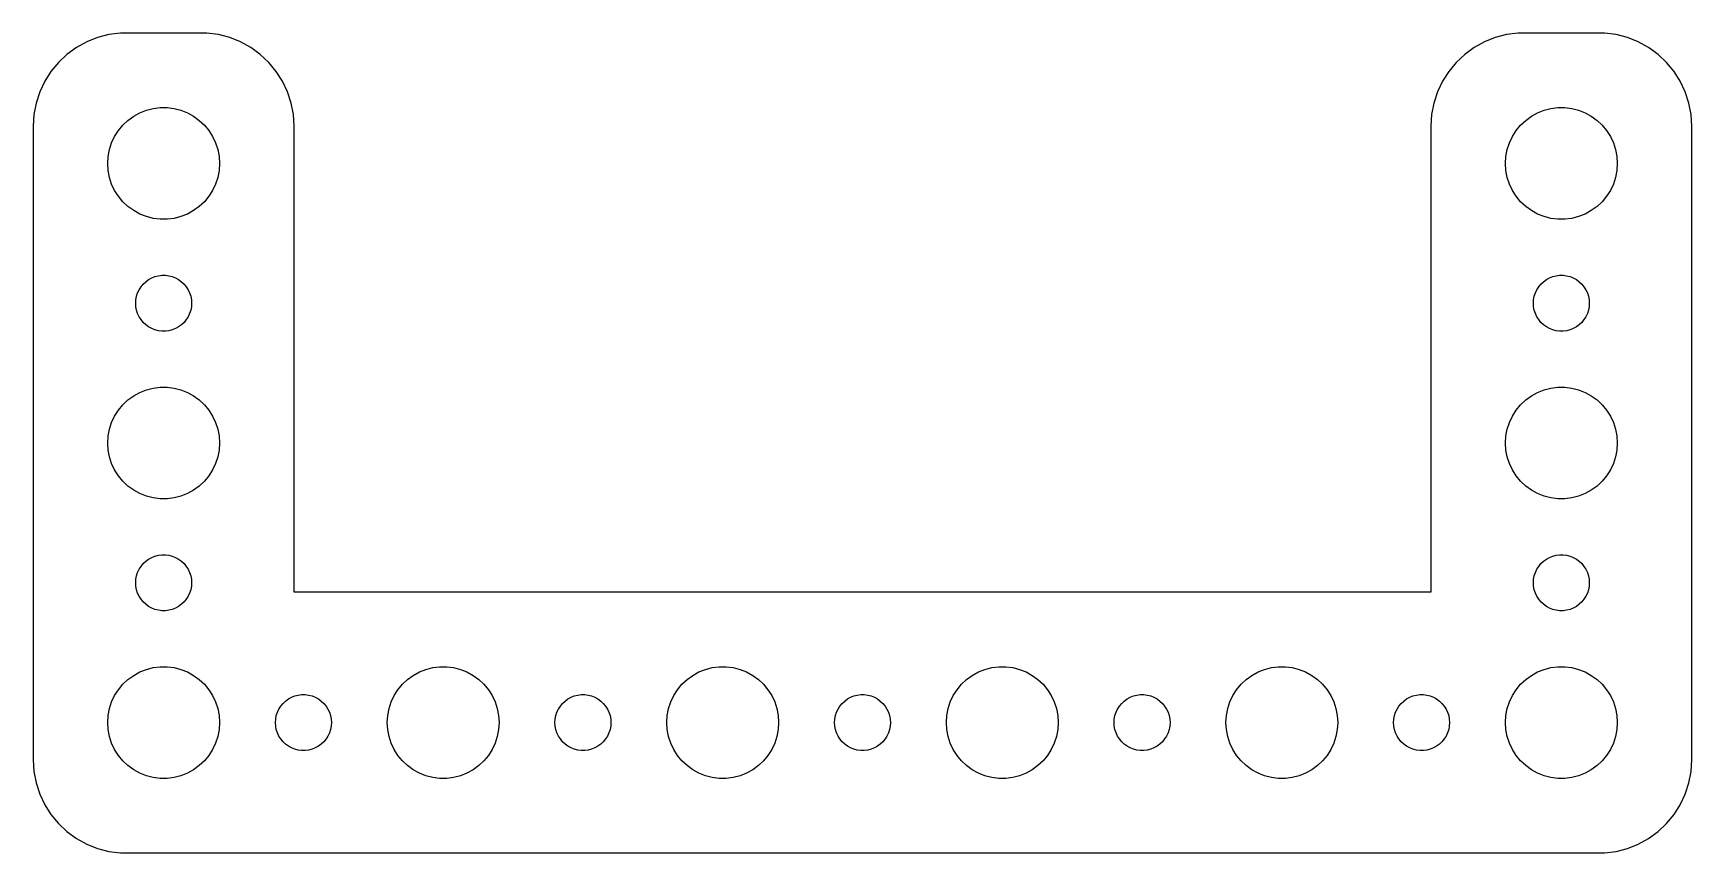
# Model space of a CAD drawing. Header units: metres. Extents: x -44.5 to 44.5, y -22 to 22.
import ezdxf

# ---------------------------------------------------------------- set-up
doc = ezdxf.new("R2010")
doc.units = ezdxf.units.M

msp = doc.modelspace()

# ---------------------------------------------------------------- linework, layer by layer
for p, q in [((-41.6289, 21.5241), (-42.1791, 21.2216)), ((-41.0451, 21.7553), (-41.6289, 21.5241)), ((-40.4369, 21.9114), (-41.0451, 21.7553)), ((-39.8139, 21.9901), (-40.4369, 21.9114)), ((-35.186, 21.9901), (-39.8139, 21.9901)), ((-34.5631, 21.9114), (-35.186, 21.9901)), ((-33.9549, 21.7553), (-34.5631, 21.9114)), ((-33.3711, 21.5241), (-33.9549, 21.7553)), ((-32.8209, 21.2216), (-33.3711, 21.5241)), ((33.3711, 21.5241), (32.8209, 21.2216)), ((33.9549, 21.7553), (33.3711, 21.5241)), ((34.5631, 21.9114), (33.9549, 21.7553)), ((35.186, 21.9901), (34.5631, 21.9114)), ((39.8139, 21.9901), (35.186, 21.9901)), ((40.4369, 21.9114), (39.8139, 21.9901)), ((41.0451, 21.7553), (40.4369, 21.9114)), ((41.6289, 21.5241), (41.0451, 21.7553)), ((42.1791, 21.2216), (41.6289, 21.5241)), ((-42.6871, 20.8526), (-43.1448, 20.4227)), ((-42.1791, 21.2216), (-42.6871, 20.8526)), ((-32.3129, 20.8526), (-32.8209, 21.2216)), ((-31.8551, 20.4227), (-32.3129, 20.8526)), ((32.3129, 20.8526), (31.8551, 20.4227)), ((32.8209, 21.2216), (32.3129, 20.8526)), ((42.6871, 20.8526), (42.1791, 21.2216)), ((43.1448, 20.4227), (42.6871, 20.8526)), ((-43.5451, 19.9389), (-43.8815, 19.4088)), ((-43.1448, 20.4227), (-43.5451, 19.9389)), ((-31.4549, 19.9389), (-31.8551, 20.4227)), ((-31.1185, 19.4088), (-31.4549, 19.9389)), ((31.4549, 19.9389), (31.1185, 19.4088)), ((31.8551, 20.4227), (31.4549, 19.9389)), ((43.5451, 19.9389), (43.1448, 20.4227)), ((43.8815, 19.4088), (43.5451, 19.9389)), ((-44.1489, 18.8406), (-44.3429, 18.2434)), ((-43.8815, 19.4088), (-44.1489, 18.8406)), ((-30.8511, 18.8406), (-31.1185, 19.4088)), ((-30.6571, 18.2434), (-30.8511, 18.8406)), ((30.8511, 18.8406), (30.6571, 18.2434)), ((31.1185, 19.4088), (30.8511, 18.8406)), ((44.1489, 18.8406), (43.8815, 19.4088)), ((44.3429, 18.2434), (44.1489, 18.8406)), ((-44.3429, 18.2434), (-44.4606, 17.6267)), ((-38.7773, 17.7145), (-38.427, 17.8532)), ((-38.427, 17.8532), (-38.0621, 17.9469)), ((-38.0621, 17.9469), (-37.6884, 17.9941)), ((-37.6884, 17.9941), (-37.3116, 17.9941)), ((-37.3116, 17.9941), (-36.9379, 17.9469)), ((-36.9379, 17.9469), (-36.5729, 17.8532)), ((-36.5729, 17.8532), (-36.2227, 17.7145)), ((-30.5394, 17.6267), (-30.6571, 18.2434)), ((30.6571, 18.2434), (30.5394, 17.6267)), ((36.2227, 17.7145), (36.5729, 17.8532)), ((36.5729, 17.8532), (36.9379, 17.9469)), ((36.9379, 17.9469), (37.3116, 17.9941)), ((37.3116, 17.9941), (37.6884, 17.9941)), ((37.6884, 17.9941), (38.0621, 17.9469)), ((38.0621, 17.9469), (38.427, 17.8532)), ((38.427, 17.8532), (38.7773, 17.7145)), ((44.4606, 17.6267), (44.3429, 18.2434)), ((-44.4606, 17.6267), (-44.5, 17)), ((-44.5, 17), (-44.5, -17)), ((-39.927, 16.7634), (-39.6869, 17.0536)), ((-39.6869, 17.0536), (-39.4123, 17.3115)), ((-39.4123, 17.3115), (-39.1075, 17.533)), ((-39.1075, 17.533), (-38.7773, 17.7145)), ((-36.2227, 17.7145), (-35.8925, 17.533)), ((-35.8925, 17.533), (-35.5877, 17.3115)), ((-35.5877, 17.3115), (-35.3131, 17.0536)), ((-35.3131, 17.0536), (-35.0729, 16.7634)), ((-30.5, 17), (-30.5394, 17.6267)), ((-30.5, -8.00986), (-30.5, 17)), ((30.5394, 17.6267), (30.5, 17)), ((30.5, 17), (30.5, -8.00986)), ((35.0729, 16.7634), (35.3131, 17.0536)), ((35.3131, 17.0536), (35.5877, 17.3115)), ((35.5877, 17.3115), (35.8925, 17.533)), ((35.8925, 17.533), (36.2227, 17.7145)), ((38.7773, 17.7145), (39.1075, 17.533)), ((39.1075, 17.533), (39.4123, 17.3115)), ((39.4123, 17.3115), (39.6869, 17.0536)), ((39.6869, 17.0536), (39.927, 16.7634)), ((44.5, 17), (44.4606, 17.6267)), ((44.5, -17), (44.5, 17)), ((-40.4057, 15.7461), (-40.2893, 16.1044)), ((-40.2893, 16.1044), (-40.1289, 16.4453)), ((-40.1289, 16.4453), (-39.927, 16.7634)), ((-35.0729, 16.7634), (-34.8711, 16.4453)), ((-34.8711, 16.4453), (-34.7107, 16.1044)), ((-34.7107, 16.1044), (-34.5942, 15.7461)), ((34.5942, 15.7461), (34.7107, 16.1044)), ((34.7107, 16.1044), (34.8711, 16.4453)), ((34.8711, 16.4453), (35.0729, 16.7634)), ((39.927, 16.7634), (40.1289, 16.4453)), ((40.1289, 16.4453), (40.2893, 16.1044)), ((40.2893, 16.1044), (40.4057, 15.7461)), ((-40.5, 15), (-40.4763, 15.376)), ((-40.4763, 15.376), (-40.4057, 15.7461)), ((-34.5942, 15.7461), (-34.5237, 15.376)), ((-34.5237, 15.376), (-34.5, 15)), ((34.5, 15), (34.5237, 15.376)), ((34.5237, 15.376), (34.5942, 15.7461)), ((40.4057, 15.7461), (40.4763, 15.376)), ((40.4763, 15.376), (40.5, 15)), ((-40.4763, 14.624), (-40.5, 15)), ((-40.4057, 14.2539), (-40.4763, 14.624)), ((-40.2893, 13.8956), (-40.4057, 14.2539)), ((-34.5942, 14.2539), (-34.7107, 13.8956)), ((-34.5237, 14.624), (-34.5942, 14.2539)), ((-34.5, 15), (-34.5237, 14.624)), ((34.5237, 14.624), (34.5, 15)), ((34.5942, 14.2539), (34.5237, 14.624)), ((34.7107, 13.8956), (34.5942, 14.2539)), ((40.4057, 14.2539), (40.2893, 13.8956)), ((40.4763, 14.624), (40.4057, 14.2539)), ((40.5, 15), (40.4763, 14.624)), ((-40.1289, 13.5547), (-40.2893, 13.8956)), ((-39.927, 13.2366), (-40.1289, 13.5547)), ((-34.8711, 13.5547), (-35.0729, 13.2366)), ((-34.7107, 13.8956), (-34.8711, 13.5547)), ((34.8711, 13.5547), (34.7107, 13.8956)), ((35.0729, 13.2366), (34.8711, 13.5547)), ((40.1289, 13.5547), (39.927, 13.2366)), ((40.2893, 13.8956), (40.1289, 13.5547)), ((-39.6869, 12.9464), (-39.927, 13.2366)), ((-39.4123, 12.6884), (-39.6869, 12.9464)), ((-39.1075, 12.467), (-39.4123, 12.6884)), ((-38.7773, 12.2855), (-39.1075, 12.467)), ((-35.8925, 12.467), (-36.2227, 12.2855)), ((-35.5877, 12.6884), (-35.8925, 12.467)), ((-35.3131, 12.9464), (-35.5877, 12.6884)), ((-35.0729, 13.2366), (-35.3131, 12.9464)), ((35.3131, 12.9464), (35.0729, 13.2366)), ((35.5877, 12.6884), (35.3131, 12.9464)), ((35.8925, 12.467), (35.5877, 12.6884)), ((36.2227, 12.2855), (35.8925, 12.467)), ((39.1075, 12.467), (38.7773, 12.2855)), ((39.4123, 12.6884), (39.1075, 12.467)), ((39.6869, 12.9464), (39.4123, 12.6884)), ((39.927, 13.2366), (39.6869, 12.9464)), ((-38.427, 12.1468), (-38.7773, 12.2855)), ((-38.0621, 12.0531), (-38.427, 12.1468)), ((-37.6884, 12.0059), (-38.0621, 12.0531)), ((-37.3116, 12.0059), (-37.6884, 12.0059)), ((-36.9379, 12.0531), (-37.3116, 12.0059)), ((-36.5729, 12.1468), (-36.9379, 12.0531)), ((-36.2227, 12.2855), (-36.5729, 12.1468)), ((36.5729, 12.1468), (36.2227, 12.2855)), ((36.9379, 12.0531), (36.5729, 12.1468)), ((37.3116, 12.0059), (36.9379, 12.0531)), ((37.6884, 12.0059), (37.3116, 12.0059)), ((38.0621, 12.0531), (37.6884, 12.0059)), ((38.427, 12.1468), (38.0621, 12.0531)), ((38.7773, 12.2855), (38.427, 12.1468)), ((-38.1387, 8.85724), (-37.9635, 8.92657)), ((-37.9635, 8.92657), (-37.7811, 8.97342)), ((-37.7811, 8.97342), (-37.5942, 8.99704)), ((-37.5942, 8.99704), (-37.4058, 8.99704)), ((-37.4058, 8.99704), (-37.2189, 8.97342)), ((-37.2189, 8.97342), (-37.0365, 8.92657)), ((-37.0365, 8.92657), (-36.8613, 8.85724)), ((36.8613, 8.85724), (37.0365, 8.92657)), ((37.0365, 8.92657), (37.2189, 8.97342)), ((37.2189, 8.97342), (37.4058, 8.99704)), ((37.4058, 8.99704), (37.5942, 8.99704)), ((37.5942, 8.99704), (37.7811, 8.97342)), ((37.7811, 8.97342), (37.9635, 8.92657)), ((37.9635, 8.92657), (38.1387, 8.85724)), ((-38.9529, 7.87303), (-38.8947, 8.05219)), ((-38.8947, 8.05219), (-38.8145, 8.22263)), ((-38.8145, 8.22263), (-38.7135, 8.38167)), ((-38.7135, 8.38167), (-38.5934, 8.52681)), ((-38.5934, 8.52681), (-38.4561, 8.65576)), ((-38.4561, 8.65576), (-38.3037, 8.76648)), ((-38.3037, 8.76648), (-38.1387, 8.85724)), ((-36.8613, 8.85724), (-36.6963, 8.76648)), ((-36.6963, 8.76648), (-36.5439, 8.65576)), ((-36.5439, 8.65576), (-36.4065, 8.52681)), ((-36.4065, 8.52681), (-36.2865, 8.38167)), ((-36.2865, 8.38167), (-36.1855, 8.22263)), ((-36.1855, 8.22263), (-36.1053, 8.05219)), ((-36.1053, 8.05219), (-36.0471, 7.87303)), ((36.0471, 7.87303), (36.1053, 8.05219)), ((36.1053, 8.05219), (36.1855, 8.22263)), ((36.1855, 8.22263), (36.2865, 8.38167)), ((36.2865, 8.38167), (36.4065, 8.52681)), ((36.4065, 8.52681), (36.5439, 8.65576)), ((36.5439, 8.65576), (36.6963, 8.76648)), ((36.6963, 8.76648), (36.8613, 8.85724)), ((38.1387, 8.85724), (38.3037, 8.76648)), ((38.3037, 8.76648), (38.4561, 8.65576)), ((38.4561, 8.65576), (38.5934, 8.52681)), ((38.5934, 8.52681), (38.7135, 8.38167)), ((38.7135, 8.38167), (38.8145, 8.22263)), ((38.8145, 8.22263), (38.8947, 8.05219)), ((38.8947, 8.05219), (38.9529, 7.87303)), ((-39, 7.5), (-38.9882, 7.68799)), ((-38.9882, 7.312), (-39, 7.5)), ((-38.9882, 7.68799), (-38.9529, 7.87303)), ((-38.9529, 7.12695), (-38.9882, 7.312)), ((-38.8947, 6.9478), (-38.9529, 7.12695)), ((-36.0471, 7.12695), (-36.1053, 6.9478)), ((-36.0471, 7.87303), (-36.0118, 7.68799)), ((-36.0118, 7.312), (-36.0471, 7.12695)), ((-36.0118, 7.68799), (-36, 7.5)), ((-36, 7.5), (-36.0118, 7.312)), ((36, 7.5), (36.0118, 7.68799)), ((36.0118, 7.312), (36, 7.5)), ((36.0118, 7.68799), (36.0471, 7.87303)), ((36.0471, 7.12695), (36.0118, 7.312)), ((36.1053, 6.9478), (36.0471, 7.12695)), ((38.9529, 7.12695), (38.8947, 6.9478)), ((38.9529, 7.87303), (38.9882, 7.68799)), ((38.9882, 7.312), (38.9529, 7.12695)), ((38.9882, 7.68799), (39, 7.5)), ((39, 7.5), (38.9882, 7.312)), ((-38.8145, 6.77736), (-38.8947, 6.9478)), ((-38.7135, 6.61832), (-38.8145, 6.77736)), ((-38.5934, 6.47318), (-38.7135, 6.61832)), ((-38.4561, 6.34422), (-38.5934, 6.47318)), ((-38.3037, 6.23351), (-38.4561, 6.34422)), ((-38.1387, 6.14275), (-38.3037, 6.23351)), ((-36.6963, 6.23351), (-36.8613, 6.14275)), ((-36.5439, 6.34422), (-36.6963, 6.23351)), ((-36.4065, 6.47318), (-36.5439, 6.34422)), ((-36.2865, 6.61832), (-36.4065, 6.47318)), ((-36.1855, 6.77736), (-36.2865, 6.61832)), ((-36.1053, 6.9478), (-36.1855, 6.77736)), ((36.1855, 6.77736), (36.1053, 6.9478)), ((36.2865, 6.61832), (36.1855, 6.77736)), ((36.4065, 6.47318), (36.2865, 6.61832)), ((36.5439, 6.34422), (36.4065, 6.47318)), ((36.6963, 6.23351), (36.5439, 6.34422)), ((36.8613, 6.14275), (36.6963, 6.23351)), ((38.3037, 6.23351), (38.1387, 6.14275)), ((38.4561, 6.34422), (38.3037, 6.23351)), ((38.5934, 6.47318), (38.4561, 6.34422)), ((38.7135, 6.61832), (38.5934, 6.47318)), ((38.8145, 6.77736), (38.7135, 6.61832)), ((38.8947, 6.9478), (38.8145, 6.77736)), ((-37.9635, 6.07341), (-38.1387, 6.14275)), ((-37.7811, 6.02657), (-37.9635, 6.07341)), ((-37.5942, 6.00294), (-37.7811, 6.02657)), ((-37.4058, 6.00294), (-37.5942, 6.00294)), ((-37.2189, 6.02657), (-37.4058, 6.00294)), ((-37.0365, 6.07341), (-37.2189, 6.02657)), ((-36.8613, 6.14275), (-37.0365, 6.07341)), ((37.0365, 6.07341), (36.8613, 6.14275)), ((37.2189, 6.02657), (37.0365, 6.07341)), ((37.4058, 6.00294), (37.2189, 6.02657)), ((37.5942, 6.00294), (37.4058, 6.00294)), ((37.7811, 6.02657), (37.5942, 6.00294)), ((37.9635, 6.07341), (37.7811, 6.02657)), ((38.1387, 6.14275), (37.9635, 6.07341)), ((-39.1075, 2.53297), (-38.7773, 2.71448)), ((-38.7773, 2.71448), (-38.427, 2.85316)), ((-38.427, 2.85316), (-38.0621, 2.94685)), ((-38.0621, 2.94685), (-37.6884, 2.99408)), ((-37.6884, 2.99408), (-37.3116, 2.99408)), ((-37.3116, 2.99408), (-36.9379, 2.94685)), ((-36.9379, 2.94685), (-36.5729, 2.85316)), ((-36.5729, 2.85316), (-36.2227, 2.71448)), ((-36.2227, 2.71448), (-35.8925, 2.53297)), ((35.8925, 2.53297), (36.2227, 2.71448)), ((36.2227, 2.71448), (36.5729, 2.85316)), ((36.5729, 2.85316), (36.9379, 2.94685)), ((36.9379, 2.94685), (37.3116, 2.99408)), ((37.3116, 2.99408), (37.6884, 2.99408)), ((37.6884, 2.99408), (38.0621, 2.94685)), ((38.0621, 2.94685), (38.427, 2.85316)), ((38.427, 2.85316), (38.7773, 2.71448)), ((38.7773, 2.71448), (39.1075, 2.53297)), ((-39.927, 1.76335), (-39.6869, 2.05363)), ((-39.6869, 2.05363), (-39.4123, 2.31154)), ((-39.4123, 2.31154), (-39.1075, 2.53297)), ((-35.8925, 2.53297), (-35.5877, 2.31154)), ((-35.5877, 2.31154), (-35.3131, 2.05363)), ((-35.3131, 2.05363), (-35.0729, 1.76335)), ((35.0729, 1.76335), (35.3131, 2.05363)), ((35.3131, 2.05363), (35.5877, 2.31154)), ((35.5877, 2.31154), (35.8925, 2.53297)), ((39.1075, 2.53297), (39.4123, 2.31154)), ((39.4123, 2.31154), (39.6869, 2.05363)), ((39.6869, 2.05363), (39.927, 1.76335)), ((-40.4057, 0.74606), (-40.2893, 1.10437)), ((-40.2893, 1.10437), (-40.1289, 1.44525)), ((-40.1289, 1.44525), (-39.927, 1.76335)), ((-35.0729, 1.76335), (-34.8711, 1.44525)), ((-34.8711, 1.44525), (-34.7107, 1.10437)), ((-34.7107, 1.10437), (-34.5942, 0.74606)), ((34.5942, 0.74606), (34.7107, 1.10437)), ((34.7107, 1.10437), (34.8711, 1.44525)), ((34.8711, 1.44525), (35.0729, 1.76335)), ((39.927, 1.76335), (40.1289, 1.44525)), ((40.1289, 1.44525), (40.2893, 1.10437)), ((40.2893, 1.10437), (40.4057, 0.74606)), ((-40.5, 0), (-40.4763, 0.37599)), ((-40.4763, -0.37599), (-40.5, 0)), ((-40.4763, 0.37599), (-40.4057, 0.74606)), ((-34.5942, 0.74606), (-34.5237, 0.37599)), ((-34.5237, 0.37599), (-34.5, 0)), ((-34.5, 0), (-34.5237, -0.37599)), ((34.5, 0), (34.5237, 0.37599)), ((34.5237, -0.37599), (34.5, 0)), ((34.5237, 0.37599), (34.5942, 0.74606)), ((40.4057, 0.74606), (40.4763, 0.37599)), ((40.4763, 0.37599), (40.5, 0)), ((40.5, 0), (40.4763, -0.37599)), ((-40.4057, -0.74606), (-40.4763, -0.37599)), ((-40.2893, -1.10437), (-40.4057, -0.74606)), ((-34.5942, -0.74606), (-34.7107, -1.10437)), ((-34.5237, -0.37599), (-34.5942, -0.74606)), ((34.5942, -0.74606), (34.5237, -0.37599)), ((34.7107, -1.10437), (34.5942, -0.74606)), ((40.4057, -0.74606), (40.2893, -1.10437)), ((40.4763, -0.37599), (40.4057, -0.74606)), ((-40.1289, -1.44525), (-40.2893, -1.10437)), ((-39.927, -1.76335), (-40.1289, -1.44525)), ((-39.6869, -2.05363), (-39.927, -1.76335)), ((-35.0729, -1.76335), (-35.3131, -2.05363)), ((-34.8711, -1.44525), (-35.0729, -1.76335)), ((-34.7107, -1.10437), (-34.8711, -1.44525)), ((34.8711, -1.44525), (34.7107, -1.10437)), ((35.0729, -1.76335), (34.8711, -1.44525)), ((35.3131, -2.05363), (35.0729, -1.76335)), ((39.927, -1.76335), (39.6869, -2.05363)), ((40.1289, -1.44525), (39.927, -1.76335)), ((40.2893, -1.10437), (40.1289, -1.44525)), ((-39.4123, -2.31154), (-39.6869, -2.05363)), ((-39.1075, -2.53297), (-39.4123, -2.31154)), ((-38.7773, -2.71448), (-39.1075, -2.53297)), ((-35.8925, -2.53297), (-36.2227, -2.71448)), ((-35.5877, -2.31154), (-35.8925, -2.53297)), ((-35.3131, -2.05363), (-35.5877, -2.31154)), ((35.5877, -2.31154), (35.3131, -2.05363)), ((35.8925, -2.53297), (35.5877, -2.31154)), ((36.2227, -2.71448), (35.8925, -2.53297)), ((39.1075, -2.53297), (38.7773, -2.71448)), ((39.4123, -2.31154), (39.1075, -2.53297)), ((39.6869, -2.05363), (39.4123, -2.31154)), ((-38.427, -2.85316), (-38.7773, -2.71448)), ((-38.0621, -2.94685), (-38.427, -2.85316)), ((-37.6884, -2.99408), (-38.0621, -2.94685)), ((-37.3116, -2.99408), (-37.6884, -2.99408)), ((-36.9379, -2.94685), (-37.3116, -2.99408)), ((-36.5729, -2.85316), (-36.9379, -2.94685)), ((-36.2227, -2.71448), (-36.5729, -2.85316)), ((36.5729, -2.85316), (36.2227, -2.71448)), ((36.9379, -2.94685), (36.5729, -2.85316)), ((37.3116, -2.99408), (36.9379, -2.94685)), ((37.6884, -2.99408), (37.3116, -2.99408)), ((38.0621, -2.94685), (37.6884, -2.99408)), ((38.427, -2.85316), (38.0621, -2.94685)), ((38.7773, -2.71448), (38.427, -2.85316)), ((-38.3037, -6.23351), (-38.1387, -6.14275)), ((-38.1387, -6.14275), (-37.9635, -6.07341)), ((-37.9635, -6.07341), (-37.7811, -6.02657)), ((-37.7811, -6.02657), (-37.5942, -6.00294)), ((-37.5942, -6.00294), (-37.4058, -6.00294)), ((-37.4058, -6.00294), (-37.2189, -6.02657)), ((-37.2189, -6.02657), (-37.0365, -6.07341)), ((-37.0365, -6.07341), (-36.8613, -6.14275)), ((-36.8613, -6.14275), (-36.6963, -6.23351)), ((36.6963, -6.23351), (36.8613, -6.14275)), ((36.8613, -6.14275), (37.0365, -6.07341)), ((37.0365, -6.07341), (37.2189, -6.02657)), ((37.2189, -6.02657), (37.4058, -6.00294)), ((37.4058, -6.00294), (37.5942, -6.00294)), ((37.5942, -6.00294), (37.7811, -6.02657)), ((37.7811, -6.02657), (37.9635, -6.07341)), ((37.9635, -6.07341), (38.1387, -6.14275)), ((38.1387, -6.14275), (38.3037, -6.23351)), ((-38.9529, -7.12695), (-38.8947, -6.9478)), ((-38.8947, -6.9478), (-38.8145, -6.77736)), ((-38.8145, -6.77736), (-38.7135, -6.61832)), ((-38.7135, -6.61832), (-38.5934, -6.47318)), ((-38.5934, -6.47318), (-38.4561, -6.34422)), ((-38.4561, -6.34422), (-38.3037, -6.23351)), ((-36.6963, -6.23351), (-36.5439, -6.34422)), ((-36.5439, -6.34422), (-36.4065, -6.47318)), ((-36.4065, -6.47318), (-36.2865, -6.61832)), ((-36.2865, -6.61832), (-36.1855, -6.77736)), ((-36.1855, -6.77736), (-36.1053, -6.9478)), ((-36.1053, -6.9478), (-36.0471, -7.12695)), ((36.0471, -7.12695), (36.1053, -6.9478)), ((36.1053, -6.9478), (36.1855, -6.77736)), ((36.1855, -6.77736), (36.2865, -6.61832)), ((36.2865, -6.61832), (36.4065, -6.47318)), ((36.4065, -6.47318), (36.5439, -6.34422)), ((36.5439, -6.34422), (36.6963, -6.23351)), ((38.3037, -6.23351), (38.4561, -6.34422)), ((38.4561, -6.34422), (38.5934, -6.47318)), ((38.5934, -6.47318), (38.7135, -6.61832)), ((38.7135, -6.61832), (38.8145, -6.77736)), ((38.8145, -6.77736), (38.8947, -6.9478)), ((38.8947, -6.9478), (38.9529, -7.12695)), ((-39, -7.5), (-38.9882, -7.312)), ((-38.9882, -7.68799), (-39, -7.5)), ((-38.9882, -7.312), (-38.9529, -7.12695)), ((-38.9529, -7.87303), (-38.9882, -7.68799)), ((-38.8947, -8.05219), (-38.9529, -7.87303)), ((-36.0471, -7.87303), (-36.1053, -8.05219)), ((-36.0471, -7.12695), (-36.0118, -7.312)), ((-36.0118, -7.68799), (-36.0471, -7.87303)), ((-36.0118, -7.312), (-36, -7.5)), ((-36, -7.5), (-36.0118, -7.68799)), ((30.5, -8.00986), (-30.5, -8.00986)), ((36, -7.5), (36.0118, -7.312)), ((36.0118, -7.68799), (36, -7.5)), ((36.0118, -7.312), (36.0471, -7.12695)), ((36.0471, -7.87303), (36.0118, -7.68799)), ((36.1053, -8.05219), (36.0471, -7.87303)), ((38.9529, -7.87303), (38.8947, -8.05219)), ((38.9529, -7.12695), (38.9882, -7.312)), ((38.9882, -7.68799), (38.9529, -7.87303)), ((38.9882, -7.312), (39, -7.5)), ((39, -7.5), (38.9882, -7.68799)), ((-38.8145, -8.22263), (-38.8947, -8.05219)), ((-38.7135, -8.38167), (-38.8145, -8.22263)), ((-38.5934, -8.52681), (-38.7135, -8.38167)), ((-38.4561, -8.65576), (-38.5934, -8.52681)), ((-38.3037, -8.76648), (-38.4561, -8.65576)), ((-38.1387, -8.85724), (-38.3037, -8.76648)), ((-37.9635, -8.92657), (-38.1387, -8.85724)), ((-36.8613, -8.85724), (-37.0365, -8.92657)), ((-36.6963, -8.76648), (-36.8613, -8.85724)), ((-36.5439, -8.65576), (-36.6963, -8.76648)), ((-36.4065, -8.52681), (-36.5439, -8.65576)), ((-36.2865, -8.38167), (-36.4065, -8.52681)), ((-36.1855, -8.22263), (-36.2865, -8.38167)), ((-36.1053, -8.05219), (-36.1855, -8.22263)), ((36.1855, -8.22263), (36.1053, -8.05219)), ((36.2865, -8.38167), (36.1855, -8.22263)), ((36.4065, -8.52681), (36.2865, -8.38167)), ((36.5439, -8.65576), (36.4065, -8.52681)), ((36.6963, -8.76648), (36.5439, -8.65576)), ((36.8613, -8.85724), (36.6963, -8.76648)), ((37.0365, -8.92657), (36.8613, -8.85724)), ((38.1387, -8.85724), (37.9635, -8.92657)), ((38.3037, -8.76648), (38.1387, -8.85724)), ((38.4561, -8.65576), (38.3037, -8.76648)), ((38.5934, -8.52681), (38.4561, -8.65576)), ((38.7135, -8.38167), (38.5934, -8.52681)), ((38.8145, -8.22263), (38.7135, -8.38167)), ((38.8947, -8.05219), (38.8145, -8.22263)), ((-37.7811, -8.97342), (-37.9635, -8.92657)), ((-37.5942, -8.99704), (-37.7811, -8.97342)), ((-37.4058, -8.99704), (-37.5942, -8.99704)), ((-37.2189, -8.97342), (-37.4058, -8.99704)), ((-37.0365, -8.92657), (-37.2189, -8.97342)), ((37.2189, -8.97342), (37.0365, -8.92657)), ((37.4058, -8.99704), (37.2189, -8.97342)), ((37.5942, -8.99704), (37.4058, -8.99704)), ((37.7811, -8.97342), (37.5942, -8.99704)), ((37.9635, -8.92657), (37.7811, -8.97342)), ((-39.1075, -12.467), (-38.7773, -12.2855)), ((-38.7773, -12.2855), (-38.427, -12.1468)), ((-38.427, -12.1468), (-38.0621, -12.0531)), ((-38.0621, -12.0531), (-37.6884, -12.0059)), ((-37.6884, -12.0059), (-37.3116, -12.0059)), ((-37.3116, -12.0059), (-36.9379, -12.0531)), ((-36.9379, -12.0531), (-36.5729, -12.1468)), ((-36.5729, -12.1468), (-36.2227, -12.2855)), ((-36.2227, -12.2855), (-35.8925, -12.467)), ((-24.1075, -12.467), (-23.7773, -12.2855)), ((-23.7773, -12.2855), (-23.427, -12.1468)), ((-23.427, -12.1468), (-23.0621, -12.0531)), ((-23.0621, -12.0531), (-22.6884, -12.0059)), ((-22.6884, -12.0059), (-22.3116, -12.0059)), ((-22.3116, -12.0059), (-21.9379, -12.0531)), ((-21.9379, -12.0531), (-21.5729, -12.1468)), ((-21.5729, -12.1468), (-21.2227, -12.2855)), ((-21.2227, -12.2855), (-20.8925, -12.467)), ((-9.10747, -12.467), (-8.77733, -12.2855)), ((-8.77733, -12.2855), (-8.42705, -12.1468)), ((-8.42705, -12.1468), (-8.06213, -12.0531)), ((-8.06213, -12.0531), (-7.68837, -12.0059)), ((-7.68837, -12.0059), (-7.31161, -12.0059)), ((-7.31161, -12.0059), (-6.93785, -12.0531)), ((-6.93785, -12.0531), (-6.57294, -12.1468)), ((-6.57294, -12.1468), (-6.22266, -12.2855)), ((-6.22266, -12.2855), (-5.89252, -12.467)), ((5.89252, -12.467), (6.22266, -12.2855)), ((6.22266, -12.2855), (6.57294, -12.1468)), ((6.57294, -12.1468), (6.93785, -12.0531)), ((6.93785, -12.0531), (7.31161, -12.0059)), ((7.31161, -12.0059), (7.68837, -12.0059)), ((7.68837, -12.0059), (8.06213, -12.0531)), ((8.06213, -12.0531), (8.42705, -12.1468)), ((8.42705, -12.1468), (8.77733, -12.2855)), ((8.77733, -12.2855), (9.10747, -12.467)), ((20.8925, -12.467), (21.2227, -12.2855)), ((21.2227, -12.2855), (21.5729, -12.1468)), ((21.5729, -12.1468), (21.9379, -12.0531)), ((21.9379, -12.0531), (22.3116, -12.0059)), ((22.3116, -12.0059), (22.6884, -12.0059)), ((22.6884, -12.0059), (23.0621, -12.0531)), ((23.0621, -12.0531), (23.427, -12.1468)), ((23.427, -12.1468), (23.7773, -12.2855)), ((23.7773, -12.2855), (24.1075, -12.467)), ((35.8925, -12.467), (36.2227, -12.2855)), ((36.2227, -12.2855), (36.5729, -12.1468)), ((36.5729, -12.1468), (36.9379, -12.0531)), ((36.9379, -12.0531), (37.3116, -12.0059)), ((37.3116, -12.0059), (37.6884, -12.0059)), ((37.6884, -12.0059), (38.0621, -12.0531)), ((38.0621, -12.0531), (38.427, -12.1468)), ((38.427, -12.1468), (38.7773, -12.2855)), ((38.7773, -12.2855), (39.1075, -12.467)), ((-40.1289, -13.5547), (-39.927, -13.2366)), ((-39.927, -13.2366), (-39.6869, -12.9464)), ((-39.6869, -12.9464), (-39.4123, -12.6884)), ((-39.4123, -12.6884), (-39.1075, -12.467)), ((-35.8925, -12.467), (-35.5877, -12.6884)), ((-35.5877, -12.6884), (-35.3131, -12.9464)), ((-35.3131, -12.9464), (-35.0729, -13.2366)), ((-35.0729, -13.2366), (-34.8711, -13.5547)), ((-25.1289, -13.5547), (-24.927, -13.2366)), ((-24.927, -13.2366), (-24.6869, -12.9464)), ((-24.6869, -12.9464), (-24.4123, -12.6884)), ((-24.4123, -12.6884), (-24.1075, -12.467)), ((-20.8925, -12.467), (-20.5877, -12.6884)), ((-20.5877, -12.6884), (-20.3131, -12.9464)), ((-20.3131, -12.9464), (-20.0729, -13.2366)), ((-20.0729, -13.2366), (-19.8711, -13.5547)), ((-10.1289, -13.5547), (-9.92705, -13.2366)), ((-9.92705, -13.2366), (-9.6869, -12.9464)), ((-9.6869, -12.9464), (-9.41226, -12.6884)), ((-9.41226, -12.6884), (-9.10747, -12.467)), ((-5.89252, -12.467), (-5.58772, -12.6884)), ((-5.58772, -12.6884), (-5.31308, -12.9464)), ((-5.31308, -12.9464), (-5.07294, -13.2366)), ((-5.07294, -13.2366), (-4.87108, -13.5547)), ((4.87108, -13.5547), (5.07294, -13.2366)), ((5.07294, -13.2366), (5.31308, -12.9464)), ((5.31308, -12.9464), (5.58772, -12.6884)), ((5.58772, -12.6884), (5.89252, -12.467)), ((9.10747, -12.467), (9.41226, -12.6884)), ((9.41226, -12.6884), (9.6869, -12.9464)), ((9.6869, -12.9464), (9.92705, -13.2366)), ((9.92705, -13.2366), (10.1289, -13.5547)), ((19.8711, -13.5547), (20.0729, -13.2366)), ((20.0729, -13.2366), (20.3131, -12.9464)), ((20.3131, -12.9464), (20.5877, -12.6884)), ((20.5877, -12.6884), (20.8925, -12.467)), ((24.1075, -12.467), (24.4123, -12.6884)), ((24.4123, -12.6884), (24.6869, -12.9464)), ((24.6869, -12.9464), (24.927, -13.2366)), ((24.927, -13.2366), (25.1289, -13.5547)), ((34.8711, -13.5547), (35.0729, -13.2366)), ((35.0729, -13.2366), (35.3131, -12.9464)), ((35.3131, -12.9464), (35.5877, -12.6884)), ((35.5877, -12.6884), (35.8925, -12.467)), ((39.1075, -12.467), (39.4123, -12.6884)), ((39.4123, -12.6884), (39.6869, -12.9464)), ((39.6869, -12.9464), (39.927, -13.2366)), ((39.927, -13.2366), (40.1289, -13.5547)), ((-40.4057, -14.2539), (-40.2893, -13.8956)), ((-40.2893, -13.8956), (-40.1289, -13.5547)), ((-34.8711, -13.5547), (-34.7107, -13.8956)), ((-34.7107, -13.8956), (-34.5942, -14.2539)), ((-31.3145, -14.2774), (-31.2135, -14.1183)), ((-31.2135, -14.1183), (-31.0934, -13.9732)), ((-31.0934, -13.9732), (-30.9561, -13.8442)), ((-30.9561, -13.8442), (-30.8037, -13.7335)), ((-30.8037, -13.7335), (-30.6387, -13.6427)), ((-30.6387, -13.6427), (-30.4635, -13.5734)), ((-30.4635, -13.5734), (-30.2811, -13.5266)), ((-30.2811, -13.5266), (-30.0942, -13.5029)), ((-30.0942, -13.5029), (-29.9058, -13.5029)), ((-29.9058, -13.5029), (-29.7189, -13.5266)), ((-29.7189, -13.5266), (-29.5365, -13.5734)), ((-29.5365, -13.5734), (-29.3613, -13.6427)), ((-29.3613, -13.6427), (-29.1963, -13.7335)), ((-29.1963, -13.7335), (-29.0439, -13.8442)), ((-29.0439, -13.8442), (-28.9065, -13.9732)), ((-28.9065, -13.9732), (-28.7865, -14.1183)), ((-28.7865, -14.1183), (-28.6855, -14.2774)), ((-25.4057, -14.2539), (-25.2893, -13.8956)), ((-25.2893, -13.8956), (-25.1289, -13.5547)), ((-19.8711, -13.5547), (-19.7107, -13.8956)), ((-19.7107, -13.8956), (-19.5942, -14.2539)), ((-16.3145, -14.2774), (-16.2135, -14.1183)), ((-16.2135, -14.1183), (-16.0934, -13.9732)), ((-16.0934, -13.9732), (-15.9561, -13.8442)), ((-15.9561, -13.8442), (-15.8037, -13.7335)), ((-15.8037, -13.7335), (-15.6387, -13.6427)), ((-15.6387, -13.6427), (-15.4635, -13.5734)), ((-15.4635, -13.5734), (-15.2811, -13.5266)), ((-15.2811, -13.5266), (-15.0942, -13.5029)), ((-15.0942, -13.5029), (-14.9058, -13.5029)), ((-14.9058, -13.5029), (-14.7189, -13.5266)), ((-14.7189, -13.5266), (-14.5365, -13.5734)), ((-14.5365, -13.5734), (-14.3613, -13.6427)), ((-14.3613, -13.6427), (-14.1963, -13.7335)), ((-14.1963, -13.7335), (-14.0439, -13.8442)), ((-14.0439, -13.8442), (-13.9065, -13.9732)), ((-13.9065, -13.9732), (-13.7865, -14.1183)), ((-13.7865, -14.1183), (-13.6855, -14.2774)), ((-10.4057, -14.2539), (-10.2893, -13.8956)), ((-10.2893, -13.8956), (-10.1289, -13.5547)), ((-4.87108, -13.5547), (-4.71066, -13.8956)), ((-4.71066, -13.8956), (-4.59424, -14.2539)), ((-1.31445, -14.2774), (-1.21352, -14.1183)), ((-1.21352, -14.1183), (-1.09344, -13.9732)), ((-1.09344, -13.9732), (-0.95613, -13.8442)), ((-0.95613, -13.8442), (-0.80373, -13.7335)), ((-0.80373, -13.7335), (-0.63866, -13.6427)), ((-0.63866, -13.6427), (-0.46352, -13.5734)), ((-0.46352, -13.5734), (-0.28107, -13.5266)), ((-0.28107, -13.5266), (-0.09418, -13.5029)), ((-0.09418, -13.5029), (0.09418, -13.5029)), ((0.09418, -13.5029), (0.28107, -13.5266)), ((0.28107, -13.5266), (0.46352, -13.5734)), ((0.46352, -13.5734), (0.63866, -13.6427)), ((0.63866, -13.6427), (0.80373, -13.7335)), ((0.80373, -13.7335), (0.95613, -13.8442)), ((0.95613, -13.8442), (1.09344, -13.9732)), ((1.09344, -13.9732), (1.21352, -14.1183)), ((1.21352, -14.1183), (1.31445, -14.2774)), ((4.59424, -14.2539), (4.71066, -13.8956)), ((4.71066, -13.8956), (4.87108, -13.5547)), ((10.1289, -13.5547), (10.2893, -13.8956)), ((10.2893, -13.8956), (10.4057, -14.2539)), ((13.6855, -14.2774), (13.7865, -14.1183)), ((13.7865, -14.1183), (13.9065, -13.9732)), ((13.9065, -13.9732), (14.0439, -13.8442)), ((14.0439, -13.8442), (14.1963, -13.7335)), ((14.1963, -13.7335), (14.3613, -13.6427)), ((14.3613, -13.6427), (14.5365, -13.5734)), ((14.5365, -13.5734), (14.7189, -13.5266)), ((14.7189, -13.5266), (14.9058, -13.5029)), ((14.9058, -13.5029), (15.0942, -13.5029)), ((15.0942, -13.5029), (15.2811, -13.5266)), ((15.2811, -13.5266), (15.4635, -13.5734)), ((15.4635, -13.5734), (15.6387, -13.6427)), ((15.6387, -13.6427), (15.8037, -13.7335)), ((15.8037, -13.7335), (15.9561, -13.8442)), ((15.9561, -13.8442), (16.0934, -13.9732)), ((16.0934, -13.9732), (16.2135, -14.1183)), ((16.2135, -14.1183), (16.3145, -14.2774)), ((19.5942, -14.2539), (19.7107, -13.8956)), ((19.7107, -13.8956), (19.8711, -13.5547)), ((25.1289, -13.5547), (25.2893, -13.8956)), ((25.2893, -13.8956), (25.4057, -14.2539)), ((28.6855, -14.2774), (28.7865, -14.1183)), ((28.7865, -14.1183), (28.9065, -13.9732)), ((28.9065, -13.9732), (29.0439, -13.8442)), ((29.0439, -13.8442), (29.1963, -13.7335)), ((29.1963, -13.7335), (29.3613, -13.6427)), ((29.3613, -13.6427), (29.5365, -13.5734)), ((29.5365, -13.5734), (29.7189, -13.5266)), ((29.7189, -13.5266), (29.9058, -13.5029)), ((29.9058, -13.5029), (30.0942, -13.5029)), ((30.0942, -13.5029), (30.2811, -13.5266)), ((30.2811, -13.5266), (30.4635, -13.5734)), ((30.4635, -13.5734), (30.6387, -13.6427)), ((30.6387, -13.6427), (30.8037, -13.7335)), ((30.8037, -13.7335), (30.9561, -13.8442)), ((30.9561, -13.8442), (31.0934, -13.9732)), ((31.0934, -13.9732), (31.2135, -14.1183)), ((31.2135, -14.1183), (31.3145, -14.2774)), ((34.5942, -14.2539), (34.7107, -13.8956)), ((34.7107, -13.8956), (34.8711, -13.5547)), ((40.1289, -13.5547), (40.2893, -13.8956)), ((40.2893, -13.8956), (40.4057, -14.2539)), ((-40.5, -15), (-40.4763, -14.624)), ((-40.4763, -15.376), (-40.5, -15)), ((-40.4763, -14.624), (-40.4057, -14.2539)), ((-34.5942, -14.2539), (-34.5237, -14.624)), ((-34.5237, -14.624), (-34.5, -15)), ((-34.5, -15), (-34.5237, -15.376)), ((-31.5, -15), (-31.4882, -14.812)), ((-31.4882, -15.188), (-31.5, -15)), ((-31.4882, -14.812), (-31.4529, -14.627)), ((-31.4529, -14.627), (-31.3947, -14.4478)), ((-31.3947, -14.4478), (-31.3145, -14.2774)), ((-28.6855, -14.2774), (-28.6053, -14.4478)), ((-28.6053, -14.4478), (-28.5471, -14.627)), ((-28.5471, -14.627), (-28.5118, -14.812)), ((-28.5118, -14.812), (-28.5, -15)), ((-28.5, -15), (-28.5118, -15.188)), ((-25.5, -15), (-25.4763, -14.624)), ((-25.4763, -15.376), (-25.5, -15)), ((-25.4763, -14.624), (-25.4057, -14.2539)), ((-19.5942, -14.2539), (-19.5237, -14.624)), ((-19.5237, -14.624), (-19.5, -15)), ((-19.5, -15), (-19.5237, -15.376)), ((-16.5, -15), (-16.4882, -14.812)), ((-16.4882, -15.188), (-16.5, -15)), ((-16.4882, -14.812), (-16.4529, -14.627)), ((-16.4529, -14.627), (-16.3947, -14.4478)), ((-16.3947, -14.4478), (-16.3145, -14.2774)), ((-13.6855, -14.2774), (-13.6053, -14.4478)), ((-13.6053, -14.4478), (-13.5471, -14.627)), ((-13.5471, -14.627), (-13.5118, -14.812)), ((-13.5118, -14.812), (-13.5, -15)), ((-13.5, -15), (-13.5118, -15.188)), ((-10.5, -15), (-10.4763, -14.624)), ((-10.4763, -15.376), (-10.5, -15)), ((-10.4763, -14.624), (-10.4057, -14.2539)), ((-4.59424, -14.2539), (-4.52365, -14.624)), ((-4.52365, -14.624), (-4.5, -15)), ((-4.5, -15), (-4.52365, -15.376)), ((-1.5, -15), (-1.48816, -14.812)), ((-1.48816, -15.188), (-1.5, -15)), ((-1.48816, -14.812), (-1.45287, -14.627)), ((-1.45287, -14.627), (-1.39465, -14.4478)), ((-1.39465, -14.4478), (-1.31445, -14.2774)), ((1.31445, -14.2774), (1.39465, -14.4478)), ((1.39465, -14.4478), (1.45287, -14.627)), ((1.45287, -14.627), (1.48816, -14.812)), ((1.48816, -14.812), (1.5, -15)), ((1.5, -15), (1.48816, -15.188)), ((4.5, -15), (4.52365, -14.624)), ((4.52365, -15.376), (4.5, -15)), ((4.52365, -14.624), (4.59424, -14.2539)), ((10.4057, -14.2539), (10.4763, -14.624)), ((10.4763, -14.624), (10.5, -15)), ((10.5, -15), (10.4763, -15.376)), ((13.5, -15), (13.5118, -14.812)), ((13.5118, -15.188), (13.5, -15)), ((13.5118, -14.812), (13.5471, -14.627)), ((13.5471, -14.627), (13.6053, -14.4478)), ((13.6053, -14.4478), (13.6855, -14.2774)), ((16.3145, -14.2774), (16.3947, -14.4478)), ((16.3947, -14.4478), (16.4529, -14.627)), ((16.4529, -14.627), (16.4882, -14.812)), ((16.4882, -14.812), (16.5, -15)), ((16.5, -15), (16.4882, -15.188)), ((19.5, -15), (19.5237, -14.624)), ((19.5237, -15.376), (19.5, -15)), ((19.5237, -14.624), (19.5942, -14.2539)), ((25.4057, -14.2539), (25.4763, -14.624)), ((25.4763, -14.624), (25.5, -15)), ((25.5, -15), (25.4763, -15.376)), ((28.5, -15), (28.5118, -14.812)), ((28.5118, -15.188), (28.5, -15)), ((28.5118, -14.812), (28.5471, -14.627)), ((28.5471, -14.627), (28.6053, -14.4478)), ((28.6053, -14.4478), (28.6855, -14.2774)), ((31.3145, -14.2774), (31.3947, -14.4478)), ((31.3947, -14.4478), (31.4529, -14.627)), ((31.4529, -14.627), (31.4882, -14.812)), ((31.4882, -14.812), (31.5, -15)), ((31.5, -15), (31.4882, -15.188)), ((34.5, -15), (34.5237, -14.624)), ((34.5237, -15.376), (34.5, -15)), ((34.5237, -14.624), (34.5942, -14.2539)), ((40.4057, -14.2539), (40.4763, -14.624)), ((40.4763, -14.624), (40.5, -15)), ((40.5, -15), (40.4763, -15.376)), ((-40.4057, -15.7461), (-40.4763, -15.376)), ((-40.2893, -16.1044), (-40.4057, -15.7461)), ((-34.5942, -15.7461), (-34.7107, -16.1044)), ((-34.5237, -15.376), (-34.5942, -15.7461)), ((-31.4529, -15.373), (-31.4882, -15.188)), ((-31.3947, -15.5522), (-31.4529, -15.373)), ((-31.3145, -15.7226), (-31.3947, -15.5522)), ((-31.2135, -15.8817), (-31.3145, -15.7226)), ((-31.0934, -16.0268), (-31.2135, -15.8817)), ((-28.7865, -15.8817), (-28.9065, -16.0268)), ((-28.6855, -15.7226), (-28.7865, -15.8817)), ((-28.6053, -15.5522), (-28.6855, -15.7226)), ((-28.5471, -15.373), (-28.6053, -15.5522)), ((-28.5118, -15.188), (-28.5471, -15.373)), ((-25.4057, -15.7461), (-25.4763, -15.376)), ((-25.2893, -16.1044), (-25.4057, -15.7461)), ((-19.5942, -15.7461), (-19.7107, -16.1044)), ((-19.5237, -15.376), (-19.5942, -15.7461)), ((-16.4529, -15.373), (-16.4882, -15.188)), ((-16.3947, -15.5522), (-16.4529, -15.373)), ((-16.3145, -15.7226), (-16.3947, -15.5522)), ((-16.2135, -15.8817), (-16.3145, -15.7226)), ((-16.0934, -16.0268), (-16.2135, -15.8817)), ((-13.7865, -15.8817), (-13.9065, -16.0268)), ((-13.6855, -15.7226), (-13.7865, -15.8817)), ((-13.6053, -15.5522), (-13.6855, -15.7226)), ((-13.5471, -15.373), (-13.6053, -15.5522)), ((-13.5118, -15.188), (-13.5471, -15.373)), ((-10.4057, -15.7461), (-10.4763, -15.376)), ((-10.2893, -16.1044), (-10.4057, -15.7461)), ((-4.59424, -15.7461), (-4.71066, -16.1044)), ((-4.52365, -15.376), (-4.59424, -15.7461)), ((-1.45287, -15.373), (-1.48816, -15.188)), ((-1.39465, -15.5522), (-1.45287, -15.373)), ((-1.31445, -15.7226), (-1.39465, -15.5522)), ((-1.21352, -15.8817), (-1.31445, -15.7226)), ((-1.09344, -16.0268), (-1.21352, -15.8817)), ((1.21352, -15.8817), (1.09344, -16.0268)), ((1.31445, -15.7226), (1.21352, -15.8817)), ((1.39465, -15.5522), (1.31445, -15.7226)), ((1.45287, -15.373), (1.39465, -15.5522)), ((1.48816, -15.188), (1.45287, -15.373)), ((4.59424, -15.7461), (4.52365, -15.376)), ((4.71066, -16.1044), (4.59424, -15.7461)), ((10.4057, -15.7461), (10.2893, -16.1044)), ((10.4763, -15.376), (10.4057, -15.7461)), ((13.5471, -15.373), (13.5118, -15.188)), ((13.6053, -15.5522), (13.5471, -15.373)), ((13.6855, -15.7226), (13.6053, -15.5522)), ((13.7865, -15.8817), (13.6855, -15.7226)), ((13.9065, -16.0268), (13.7865, -15.8817)), ((16.2135, -15.8817), (16.0934, -16.0268)), ((16.3145, -15.7226), (16.2135, -15.8817)), ((16.3947, -15.5522), (16.3145, -15.7226)), ((16.4529, -15.373), (16.3947, -15.5522)), ((16.4882, -15.188), (16.4529, -15.373)), ((19.5942, -15.7461), (19.5237, -15.376)), ((19.7107, -16.1044), (19.5942, -15.7461)), ((25.4057, -15.7461), (25.2893, -16.1044)), ((25.4763, -15.376), (25.4057, -15.7461)), ((28.5471, -15.373), (28.5118, -15.188)), ((28.6053, -15.5522), (28.5471, -15.373)), ((28.6855, -15.7226), (28.6053, -15.5522)), ((28.7865, -15.8817), (28.6855, -15.7226)), ((28.9065, -16.0268), (28.7865, -15.8817)), ((31.2135, -15.8817), (31.0934, -16.0268)), ((31.3145, -15.7226), (31.2135, -15.8817)), ((31.3947, -15.5522), (31.3145, -15.7226)), ((31.4529, -15.373), (31.3947, -15.5522)), ((31.4882, -15.188), (31.4529, -15.373)), ((34.5942, -15.7461), (34.5237, -15.376)), ((34.7107, -16.1044), (34.5942, -15.7461)), ((40.4057, -15.7461), (40.2893, -16.1044)), ((40.4763, -15.376), (40.4057, -15.7461)), ((-40.1289, -16.4453), (-40.2893, -16.1044)), ((-39.927, -16.7634), (-40.1289, -16.4453)), ((-39.6869, -17.0536), (-39.927, -16.7634)), ((-35.0729, -16.7634), (-35.3131, -17.0536)), ((-34.8711, -16.4453), (-35.0729, -16.7634)), ((-34.7107, -16.1044), (-34.8711, -16.4453)), ((-30.9561, -16.1558), (-31.0934, -16.0268)), ((-30.8037, -16.2665), (-30.9561, -16.1558)), ((-30.6387, -16.3572), (-30.8037, -16.2665)), ((-30.4635, -16.4266), (-30.6387, -16.3572)), ((-30.2811, -16.4734), (-30.4635, -16.4266)), ((-30.0942, -16.497), (-30.2811, -16.4734)), ((-29.9058, -16.497), (-30.0942, -16.497)), ((-29.7189, -16.4734), (-29.9058, -16.497)), ((-29.5365, -16.4266), (-29.7189, -16.4734)), ((-29.3613, -16.3572), (-29.5365, -16.4266)), ((-29.1963, -16.2665), (-29.3613, -16.3572)), ((-29.0439, -16.1558), (-29.1963, -16.2665)), ((-28.9065, -16.0268), (-29.0439, -16.1558)), ((-25.1289, -16.4453), (-25.2893, -16.1044)), ((-24.927, -16.7634), (-25.1289, -16.4453)), ((-24.6869, -17.0536), (-24.927, -16.7634)), ((-20.0729, -16.7634), (-20.3131, -17.0536)), ((-19.8711, -16.4453), (-20.0729, -16.7634)), ((-19.7107, -16.1044), (-19.8711, -16.4453)), ((-15.9561, -16.1558), (-16.0934, -16.0268)), ((-15.8037, -16.2665), (-15.9561, -16.1558)), ((-15.6387, -16.3572), (-15.8037, -16.2665)), ((-15.4635, -16.4266), (-15.6387, -16.3572)), ((-15.2811, -16.4734), (-15.4635, -16.4266)), ((-15.0942, -16.497), (-15.2811, -16.4734)), ((-14.9058, -16.497), (-15.0942, -16.497)), ((-14.7189, -16.4734), (-14.9058, -16.497)), ((-14.5365, -16.4266), (-14.7189, -16.4734)), ((-14.3613, -16.3572), (-14.5365, -16.4266)), ((-14.1963, -16.2665), (-14.3613, -16.3572)), ((-14.0439, -16.1558), (-14.1963, -16.2665)), ((-13.9065, -16.0268), (-14.0439, -16.1558)), ((-10.1289, -16.4453), (-10.2893, -16.1044)), ((-9.92705, -16.7634), (-10.1289, -16.4453)), ((-9.6869, -17.0536), (-9.92705, -16.7634)), ((-5.07294, -16.7634), (-5.31308, -17.0536)), ((-4.87108, -16.4453), (-5.07294, -16.7634)), ((-4.71066, -16.1044), (-4.87108, -16.4453)), ((-0.95613, -16.1558), (-1.09344, -16.0268)), ((-0.80373, -16.2665), (-0.95613, -16.1558)), ((-0.63866, -16.3572), (-0.80373, -16.2665)), ((-0.46352, -16.4266), (-0.63866, -16.3572)), ((-0.28107, -16.4734), (-0.46352, -16.4266)), ((-0.09418, -16.497), (-0.28107, -16.4734)), ((0.09418, -16.497), (-0.09418, -16.497)), ((0.28107, -16.4734), (0.09418, -16.497)), ((0.46352, -16.4266), (0.28107, -16.4734)), ((0.63866, -16.3572), (0.46352, -16.4266)), ((0.80373, -16.2665), (0.63866, -16.3572)), ((0.95613, -16.1558), (0.80373, -16.2665)), ((1.09344, -16.0268), (0.95613, -16.1558)), ((4.87108, -16.4453), (4.71066, -16.1044)), ((5.07294, -16.7634), (4.87108, -16.4453)), ((5.31308, -17.0536), (5.07294, -16.7634)), ((9.92705, -16.7634), (9.6869, -17.0536)), ((10.1289, -16.4453), (9.92705, -16.7634)), ((10.2893, -16.1044), (10.1289, -16.4453)), ((14.0439, -16.1558), (13.9065, -16.0268)), ((14.1963, -16.2665), (14.0439, -16.1558)), ((14.3613, -16.3572), (14.1963, -16.2665)), ((14.5365, -16.4266), (14.3613, -16.3572)), ((14.7189, -16.4734), (14.5365, -16.4266)), ((14.9058, -16.497), (14.7189, -16.4734)), ((15.0942, -16.497), (14.9058, -16.497)), ((15.2811, -16.4734), (15.0942, -16.497)), ((15.4635, -16.4266), (15.2811, -16.4734)), ((15.6387, -16.3572), (15.4635, -16.4266)), ((15.8037, -16.2665), (15.6387, -16.3572)), ((15.9561, -16.1558), (15.8037, -16.2665)), ((16.0934, -16.0268), (15.9561, -16.1558)), ((19.8711, -16.4453), (19.7107, -16.1044)), ((20.0729, -16.7634), (19.8711, -16.4453)), ((20.3131, -17.0536), (20.0729, -16.7634)), ((24.927, -16.7634), (24.6869, -17.0536)), ((25.1289, -16.4453), (24.927, -16.7634)), ((25.2893, -16.1044), (25.1289, -16.4453)), ((29.0439, -16.1558), (28.9065, -16.0268)), ((29.1963, -16.2665), (29.0439, -16.1558)), ((29.3613, -16.3572), (29.1963, -16.2665)), ((29.5365, -16.4266), (29.3613, -16.3572)), ((29.7189, -16.4734), (29.5365, -16.4266)), ((29.9058, -16.497), (29.7189, -16.4734)), ((30.0942, -16.497), (29.9058, -16.497)), ((30.2811, -16.4734), (30.0942, -16.497)), ((30.4635, -16.4266), (30.2811, -16.4734)), ((30.6387, -16.3572), (30.4635, -16.4266)), ((30.8037, -16.2665), (30.6387, -16.3572)), ((30.9561, -16.1558), (30.8037, -16.2665)), ((31.0934, -16.0268), (30.9561, -16.1558)), ((34.8711, -16.4453), (34.7107, -16.1044)), ((35.0729, -16.7634), (34.8711, -16.4453)), ((35.3131, -17.0536), (35.0729, -16.7634)), ((39.927, -16.7634), (39.6869, -17.0536)), ((40.1289, -16.4453), (39.927, -16.7634)), ((40.2893, -16.1044), (40.1289, -16.4453)), ((-44.5, -17), (-44.4606, -17.6267)), ((-44.4606, -17.6267), (-44.3429, -18.2434)), ((-39.4123, -17.3115), (-39.6869, -17.0536)), ((-39.1075, -17.533), (-39.4123, -17.3115)), ((-38.7773, -17.7145), (-39.1075, -17.533)), ((-38.427, -17.8532), (-38.7773, -17.7145)), ((-36.2227, -17.7145), (-36.5729, -17.8532)), ((-35.8925, -17.533), (-36.2227, -17.7145)), ((-35.5877, -17.3115), (-35.8925, -17.533)), ((-35.3131, -17.0536), (-35.5877, -17.3115)), ((-24.4123, -17.3115), (-24.6869, -17.0536)), ((-24.1075, -17.533), (-24.4123, -17.3115)), ((-23.7773, -17.7145), (-24.1075, -17.533)), ((-23.427, -17.8532), (-23.7773, -17.7145)), ((-21.2227, -17.7145), (-21.5729, -17.8532)), ((-20.8925, -17.533), (-21.2227, -17.7145)), ((-20.5877, -17.3115), (-20.8925, -17.533)), ((-20.3131, -17.0536), (-20.5877, -17.3115)), ((-9.41226, -17.3115), (-9.6869, -17.0536)), ((-9.10747, -17.533), (-9.41226, -17.3115)), ((-8.77733, -17.7145), (-9.10747, -17.533)), ((-8.42705, -17.8532), (-8.77733, -17.7145)), ((-6.22266, -17.7145), (-6.57294, -17.8532)), ((-5.89252, -17.533), (-6.22266, -17.7145)), ((-5.58772, -17.3115), (-5.89252, -17.533)), ((-5.31308, -17.0536), (-5.58772, -17.3115)), ((5.58772, -17.3115), (5.31308, -17.0536)), ((5.89252, -17.533), (5.58772, -17.3115)), ((6.22266, -17.7145), (5.89252, -17.533)), ((6.57294, -17.8532), (6.22266, -17.7145)), ((8.77733, -17.7145), (8.42705, -17.8532)), ((9.10747, -17.533), (8.77733, -17.7145)), ((9.41226, -17.3115), (9.10747, -17.533)), ((9.6869, -17.0536), (9.41226, -17.3115)), ((20.5877, -17.3115), (20.3131, -17.0536)), ((20.8925, -17.533), (20.5877, -17.3115)), ((21.2227, -17.7145), (20.8925, -17.533)), ((21.5729, -17.8532), (21.2227, -17.7145)), ((23.7773, -17.7145), (23.427, -17.8532)), ((24.1075, -17.533), (23.7773, -17.7145)), ((24.4123, -17.3115), (24.1075, -17.533)), ((24.6869, -17.0536), (24.4123, -17.3115)), ((35.5877, -17.3115), (35.3131, -17.0536)), ((35.8925, -17.533), (35.5877, -17.3115)), ((36.2227, -17.7145), (35.8925, -17.533)), ((36.5729, -17.8532), (36.2227, -17.7145)), ((38.7773, -17.7145), (38.427, -17.8532)), ((39.1075, -17.533), (38.7773, -17.7145)), ((39.4123, -17.3115), (39.1075, -17.533)), ((39.6869, -17.0536), (39.4123, -17.3115)), ((44.3429, -18.2434), (44.4606, -17.6267)), ((44.4606, -17.6267), (44.5, -17)), ((-44.3429, -18.2434), (-44.1489, -18.8406)), ((-38.0621, -17.9469), (-38.427, -17.8532)), ((-37.6884, -17.9941), (-38.0621, -17.9469)), ((-37.3116, -17.9941), (-37.6884, -17.9941)), ((-36.9379, -17.9469), (-37.3116, -17.9941)), ((-36.5729, -17.8532), (-36.9379, -17.9469)), ((-23.0621, -17.9469), (-23.427, -17.8532)), ((-22.6884, -17.9941), (-23.0621, -17.9469)), ((-22.3116, -17.9941), (-22.6884, -17.9941)), ((-21.9379, -17.9469), (-22.3116, -17.9941)), ((-21.5729, -17.8532), (-21.9379, -17.9469)), ((-8.06213, -17.9469), (-8.42705, -17.8532)), ((-7.68837, -17.9941), (-8.06213, -17.9469)), ((-7.31161, -17.9941), (-7.68837, -17.9941)), ((-6.93785, -17.9469), (-7.31161, -17.9941)), ((-6.57294, -17.8532), (-6.93785, -17.9469)), ((6.93785, -17.9469), (6.57294, -17.8532)), ((7.31161, -17.9941), (6.93785, -17.9469)), ((7.68837, -17.9941), (7.31161, -17.9941)), ((8.06213, -17.9469), (7.68837, -17.9941)), ((8.42705, -17.8532), (8.06213, -17.9469)), ((21.9379, -17.9469), (21.5729, -17.8532)), ((22.3116, -17.9941), (21.9379, -17.9469)), ((22.6884, -17.9941), (22.3116, -17.9941)), ((23.0621, -17.9469), (22.6884, -17.9941)), ((23.427, -17.8532), (23.0621, -17.9469)), ((36.9379, -17.9469), (36.5729, -17.8532)), ((37.3116, -17.9941), (36.9379, -17.9469)), ((37.6884, -17.9941), (37.3116, -17.9941)), ((38.0621, -17.9469), (37.6884, -17.9941)), ((38.427, -17.8532), (38.0621, -17.9469)), ((44.1489, -18.8406), (44.3429, -18.2434)), ((-44.1489, -18.8406), (-43.8815, -19.4088)), ((-43.8815, -19.4088), (-43.5451, -19.9389)), ((43.5451, -19.9389), (43.8815, -19.4088)), ((43.8815, -19.4088), (44.1489, -18.8406)), ((-43.5451, -19.9389), (-43.1448, -20.4227)), ((-43.1448, -20.4227), (-42.6871, -20.8526)), ((42.6871, -20.8526), (43.1448, -20.4227)), ((43.1448, -20.4227), (43.5451, -19.9389)), ((-42.6871, -20.8526), (-42.1791, -21.2216)), ((-42.1791, -21.2216), (-41.6289, -21.5241)), ((41.6289, -21.5241), (42.1791, -21.2216)), ((42.1791, -21.2216), (42.6871, -20.8526)), ((-41.6289, -21.5241), (-41.0451, -21.7553)), ((-41.0451, -21.7553), (-40.4369, -21.9114)), ((-40.4369, -21.9114), (-39.8139, -21.9901)), ((-39.8139, -21.9901), (39.8139, -21.9901)), ((39.8139, -21.9901), (40.4369, -21.9114)), ((40.4369, -21.9114), (41.0451, -21.7553)), ((41.0451, -21.7553), (41.6289, -21.5241))]:
    msp.add_line(p, q)

doc.saveas('drawing.dxf')
